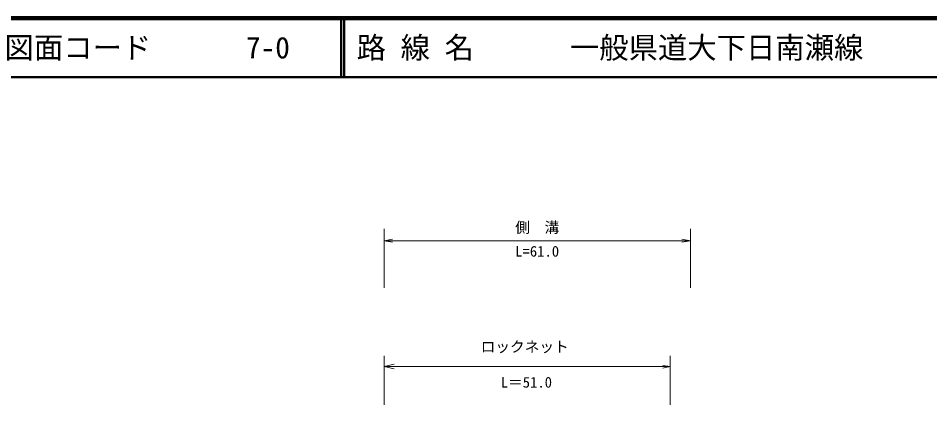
# Model space of a CAD drawing. Units: millimetres, scale not verified. Extents: x 40000 to 680000, y 20000 to 380000.
# Drawn here: x 122712 to 278053, y 314241 to 380000 of the extents above; entities that cross this region are included whole.
import ezdxf
from ezdxf.enums import TextEntityAlignment as Align

# ---------------------------------------------------------------- set-up
doc = ezdxf.new("R2010")
doc.units = ezdxf.units.MM
doc.header["$LTSCALE"] = 1000
for name, color, linetype, lineweight in [('M-STR-STR3', 7, 'Continuous', 13), ('M-TTL', 2, 'Continuous', 140), ('M-TTL-LINE', 7, 'Continuous', 50)]:
    doc.layers.add(name, color=color, linetype=linetype, lineweight=lineweight)
doc.layers.add('M-TTL-TXT', color=7, linetype='Continuous')
doc.styles.add('ＭＳ ゴシック', font='')
doc.styles.get('ＭＳ ゴシック').set_extended_font_data('MS Gothic')

# ---------------------------------------------------------------- blocks, each defined once
blk = doc.blocks.new('open_arrow')
at = {"color": 0, "linetype": 'Continuous', "lineweight": -2}
blk.add_lwpolyline([(7.5, 1.25), (0, 0), (7.5, -1.25)], dxfattribs=at)

msp = doc.modelspace()

# ---------------------------------------------------------------- linework, layer by layer
at = {"layer": 'M-STR-STR3'}
for p, q in [((185048, 334152), (185048, 344152)), ((237264, 334152), (237264, 344152)), ((185048, 342152), (237264, 342152)), ((185048, 314243), (185048, 322540)), ((233792, 314241), (233792, 322540)), ((185048, 320724), (186782, 321144)), ((185048, 320724), (233792, 320724)), ((185048, 320724), (186771, 320340)), ((233793, 320724), (232554, 320930)), ((233793, 320724), (232570, 320442))]:
    msp.add_line(p, q, dxfattribs=at)
at = {"layer": 'M-TTL'}
msp.add_line((680000, 380000), (40000, 380000), dxfattribs=at)
at = {"layer": 'M-TTL-LINE'}
for p, q in [((177750, 380000), (177750, 370000)), ((178250, 380000), (178250, 370000)), ((40000, 370000), (680000, 370000))]:
    msp.add_line(p, q, dxfattribs=at)

# ---------------------------------------------------------------- block references
at = {"layer": 'M-STR-STR3', "xscale": 193, "yscale": 193}
msp.add_blockref('open_arrow', (185048, 342152), dxfattribs=at)
at = {"layer": 'M-STR-STR3', "xscale": 193, "yscale": 193, "rotation": 180}
msp.add_blockref('open_arrow', (237264, 342152), dxfattribs=at)

# ---------------------------------------------------------------- texts
at = {"layer": 'M-STR-STR3', "style": 'ＭＳ ゴシック'}
for s, p in [('側\u3000溝', (207406, 342948)), ('L=61.0', (207406, 338889))]:
    msp.add_text(s, height=1833, dxfattribs=at).set_placement(p, align=Align.BOTTOM_LEFT)
for s, p in [('ロックネット', (201528, 324110)), ('L＝51.0', (204940, 318066))]:
    msp.add_text(s, height=1833, dxfattribs=at).set_placement(p, align=Align.MIDDLE_LEFT)
at = {"layer": 'M-TTL-TXT', "style": 'ＭＳ ゴシック'}
for s, p in [('図面コード', (120380, 375000)), ('7-0', (161521, 375000)), ('路 線 名', (180380, 375000)), ('一般県道大下日南瀬線', (216734, 375000))]:
    msp.add_text(s, height=3666, dxfattribs=at).set_placement(p, align=Align.MIDDLE_LEFT)

doc.saveas('drawing.dxf')
